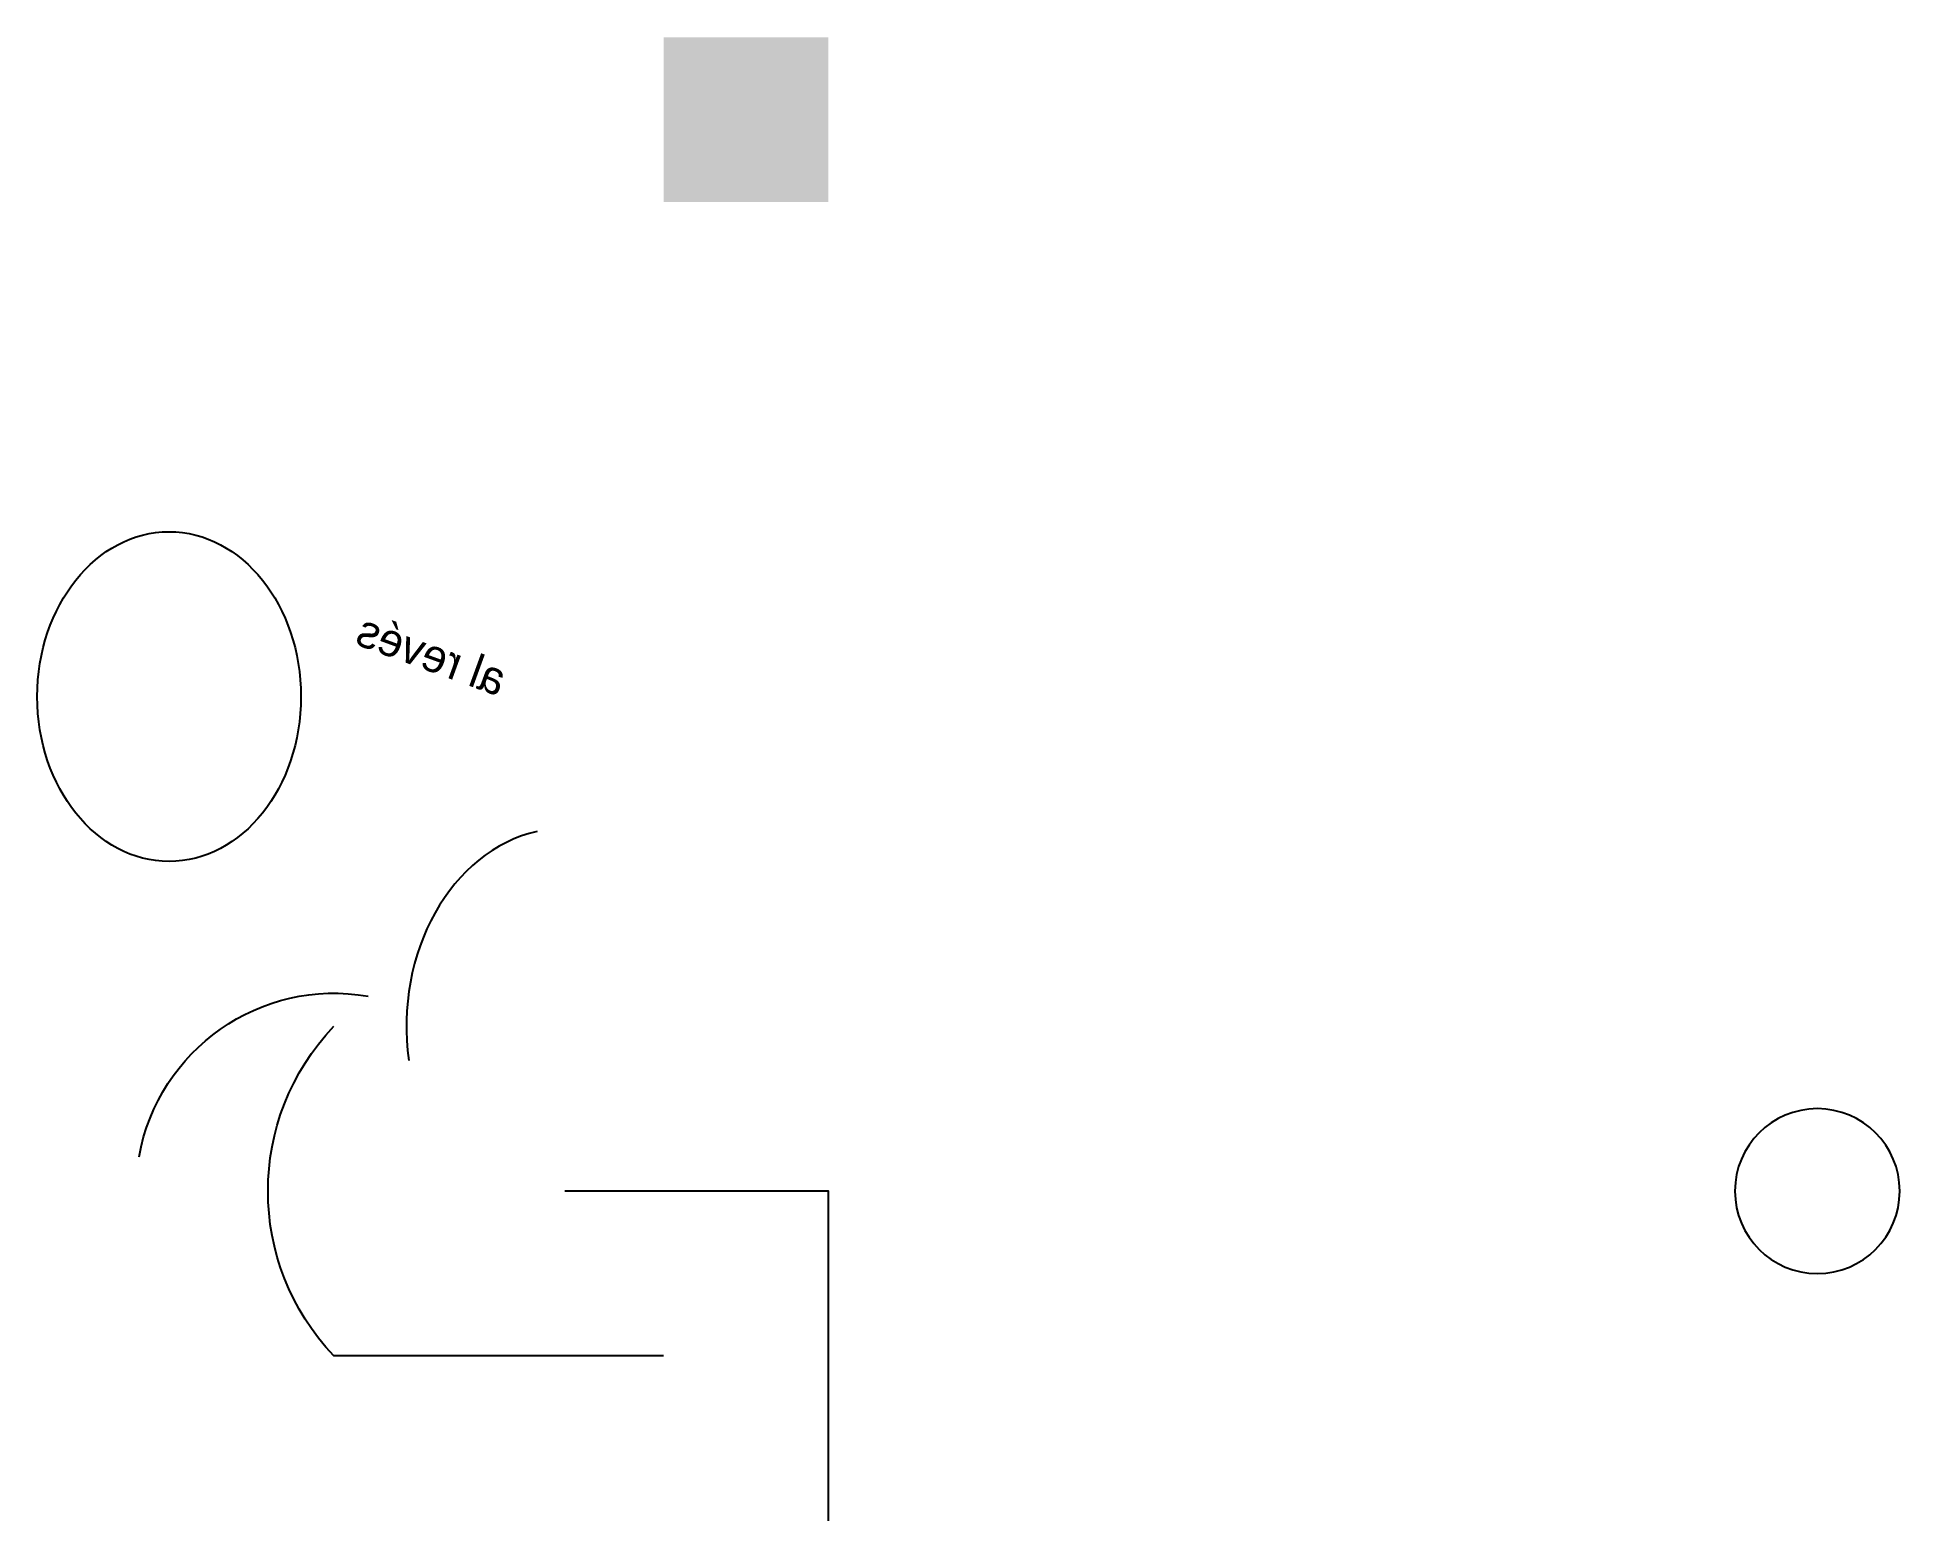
# Model space of a CAD drawing. Header units: metres. Extents: x -4.8 to 6.5, y 0 to 9.
import ezdxf

# ---------------------------------------------------------------- set-up
doc = ezdxf.new("R2010")
doc.units = ezdxf.units.M

msp = doc.modelspace()

# ---------------------------------------------------------------- linework, layer by layer
at = {"extrusion": (0, 0, -1), "elevation": 0.5}
msp.add_lwpolyline([(1, 1), (3, 1, 0.4), (3, 3)], format="xyb", dxfattribs=at)
at = {"extrusion": (0.6, 0, 0.8)}
msp.add_lwpolyline([(0, 0), (2, 0), (2, 2)], dxfattribs=at)
msp.add_circle((5, 5), 1, dxfattribs=at)
at = {"extrusion": (0, 0, -1)}
msp.add_circle((-6, 2), 0.5, dxfattribs=at)
at = {"extrusion": (0.6, 0, 0.8)}
msp.add_arc((3, 2), 1.2, 10, 100, dxfattribs=at)
at = {"extrusion": (0, 0, -1)}
msp.add_arc((3, 2), 1.2, 10, 100, dxfattribs=at)
msp.add_solid([(0, 8), (1, 8), (0, 9), (1, 9)], dxfattribs=at)

# ---------------------------------------------------------------- texts
msp.add_text('al revés', height=0.2, rotation=20, dxfattribs=at).set_placement((2, 5))

doc.saveas('drawing.dxf')
